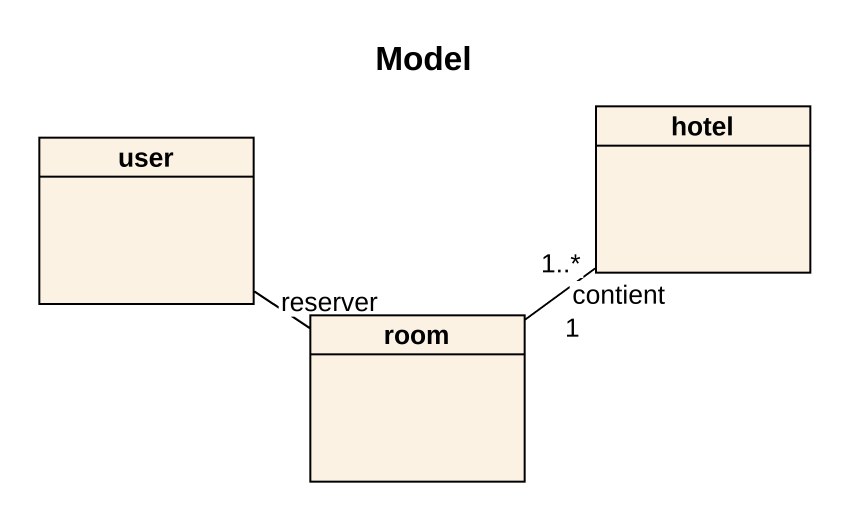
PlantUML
@startuml
title Model
hide circle
hide empty members
class user
class hotel
class room
user -- room : reserver
room "1..*" -up- "1" hotel : contient
@enduml
